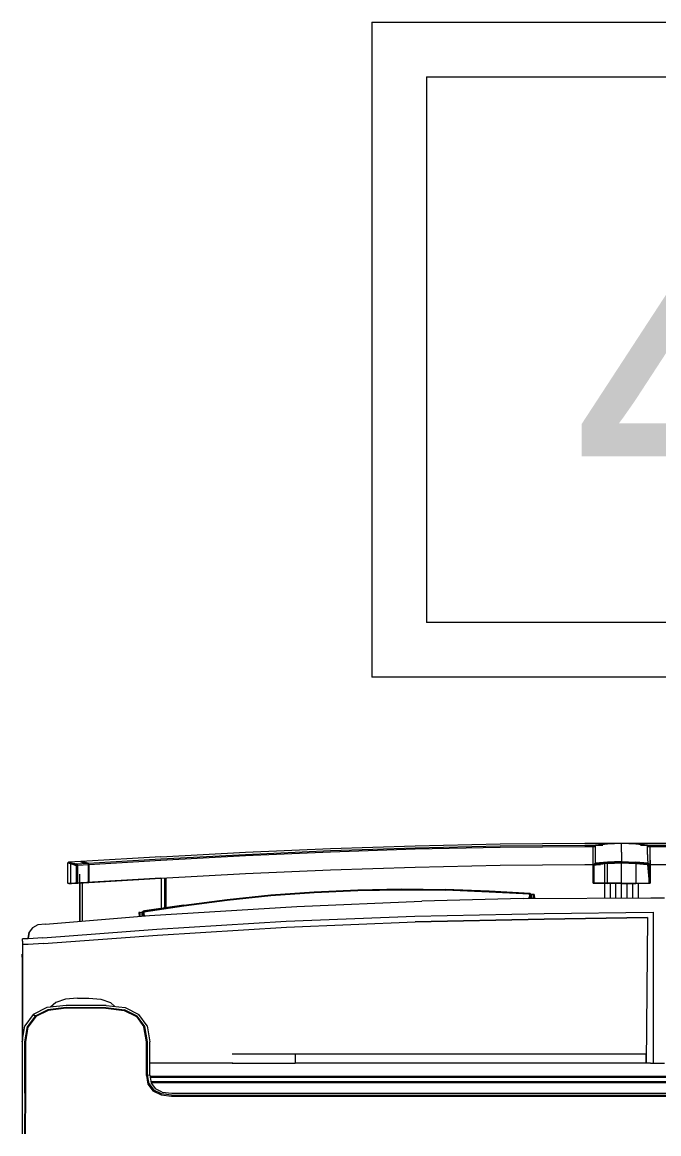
# Model space of a CAD drawing. Header units: inches. Extents: x 1 to 4333, y -575 to 1753.
# Drawn here: x 3151.84 to 3169.33, y 1584.82 to 1615.37 of the extents above; entities that cross this region are included whole.
import ezdxf

# ---------------------------------------------------------------- set-up
doc = ezdxf.new("R2010")
doc.units = ezdxf.units.IN
doc.header["$MEASUREMENT"] = 0
for name, color, linetype, lineweight in [('A-ANNO-NOTE', 131, 'Continuous', 20), ('G-IMPT', 8, 'Continuous', 9), ('Q-SPCQ', 91, 'Continuous', 9)]:
    doc.layers.add(name, color=color, linetype=linetype, lineweight=lineweight)
doc.styles.add('Arial', font='arial.ttf', dxfattribs={"height": 8.999999999999998})

# ---------------------------------------------------------------- blocks, each defined once
blk = doc.blocks.new('GE French Door Ref GFE28HSKSS - r0010391v-1_dwg-V53-New Construction - Tel_Data_Elec Plan')
at = {"layer": 'G-IMPT'}
for p, q in [((0.0001579395036515052, -29.37498092651495), (0.0001579395036515052, -28.26323010848187)), ((0.06815975345773494, -29.37498092651495), (0.06381617690556139, -28.26323010848187)), ((0.08652913365835956, -28.26323010848187), (0.09635896235806739, -29.37498092651495)), ((3.815522432327952, -29.33078670501837), (4.10422718525001, -29.29515838623174)), ((4.106329321862289, -29.3198604583753), (3.826623916626658, -29.35677051544317)), ((4.10422718525001, -29.29515838623174), (31.67668247223002, -29.29515838623166)), ((4.106329321862289, -29.3198604583753), (31.6745653152476, -29.31986045837521)), ((0.0001579395036515052, -30.79195976257452), (0.0001579395036515052, -29.37498092651495)), ((0.06815975345773494, -29.37498092651495), (0.06945927254923843, -30.78787422180303)), ((0.08435954153640067, -29.37498092651495), (0.09615902602774894, -30.78624916076788)), ((0.09635896235806739, -29.37498092651495), (0.09615902602774894, -30.78624916076788)), ((3.4135140180598, -29.8673515319837), (3.456216573716233, -29.62945747375616)), ((3.456216573716233, -29.62945747375616), (3.591718196869578, -29.44338512420782)), ((3.487416386605332, -29.63866138458379), (3.616019010544846, -29.46356105804571)), ((3.546919584274974, -29.6561822891249), (3.659720063210215, -29.49997901916631)), ((3.591718196869578, -29.44338512420782), (3.815522432327952, -29.33078670501837)), ((3.826623916626658, -29.35677051544317), (3.616019010544846, -29.46356105804571)), ((3.847819805145945, -29.40618038177618), (3.659720063210215, -29.49997901916631)), ((3.847819805145945, -29.40618038177618), (4.11102855205604, -29.37498092651495)), ((4.11102855205604, -29.37498092651495), (31.66989040374824, -29.37498092651495)), ((3.4135140180598, -29.8673515319837), (3.413316965104172, -30.78624916076788)), ((3.509316086770127, -29.87497901916631), (3.4135140180598, -29.8673515319837)), ((3.443017601967881, -29.87109375000128), (3.439916610718455, -30.78787422180303)), ((3.487416386605332, -29.63866138458379), (3.443017601967881, -29.87109375000128)), ((3.509316086770127, -29.87497901916631), (3.546919584274974, -29.6561822891249)), ((3.509316086770127, -29.87497901916631), (3.509316086770127, -30.79195976257452)), ((17.89046430587871, -29.83398628234991), (3.516361303014036, -29.83398628234991)), ((17.69287490844829, -29.80736160278448), (3.520937153262593, -29.80736160278448)), ((3.539240062548515, -29.70086574554571), (17.69287490844829, -29.70086574554579)), ((3.543815912797754, -29.67424106598028), (17.89046430587871, -29.67424106598036)), ((3.71022176742656, -30.20066928863661), (3.509316086770127, -30.20066928863661)), ((5.785910669233998, -30.20066928863661), (3.71022176742656, -30.20066928863661)), ((5.772352695465769, -30.20066928863661), (7.504488945008347, -30.20066928863661)), ((17.14912462234565, -30.20066928863661), (7.504488945008347, -30.20066928863661)), ((7.504488945008347, -30.4588880538954), (7.504488945008347, -30.20066928863661)), ((17.18445968627998, -30.20066928863661), (17.14912462234565, -30.20066928863661)), ((17.18475580215556, -34.20745754242079), (17.14912462234565, -30.20066928863661)), ((17.14912462234565, -30.20066928863661), (17.14912462234565, -30.4588880538954)), ((17.18475580215556, -34.20745754242079), (17.14912462234565, -30.20066928863661)), ((17.26944923400981, -30.20066928863661), (17.14912462234565, -30.20066928863661)), ((17.26944923400981, -30.20066928863661), (17.34164285659858, -30.20066928863661)), ((17.34164285659858, -30.20066928863661), (17.64976358413798, -30.20066928863661)), ((17.34164285659858, -34.35490036010878), (17.34164285659858, -30.20066928863661)), ((5.772352695465769, -30.4588880538954), (7.504488945008347, -30.4588880538954)), ((7.504488945008347, -30.4588880538954), (17.14912462234565, -30.4588880538954)), ((0.0001579395036515052, -33.11975669860967), (0.0001579395036515052, -30.79195976257452)), ((0.0001579395036515052, -30.79195976257452), (0.07535902038318908, -31.2294588089002)), ((0.0061576471208582, -33.46065902710088), (0.0061576471208582, -30.82686439865088)), ((0.06945927254923843, -30.78787422180303), (0.1430609487007359, -31.20947742462286)), ((0.09615902602774894, -30.78624916076788), (0.1660601422200898, -31.20268821716436)), ((3.413316965104172, -30.78624916076788), (3.343415737153122, -31.20268821716436)), ((3.439916610718455, -30.78787422180303), (3.366412997246811, -31.20947742462294)), ((3.434115171433518, -31.2294588089002), (3.509316086770127, -30.79195976257452)), ((0.3009622469554642, -31.54195976257452), (0.07535902038318908, -31.2294588089002)), ((0.3523644357929924, -31.49929046630987), (0.1430609487007359, -31.20947742462286)), ((0.3744639605290558, -31.49028396606573), (0.1660601422200898, -31.20268821716436)), ((0.3744639605290558, -31.49028396606573), (0.1660601422200898, -31.20268821716436)), ((0.1660601422200898, -31.20268821716436), (0.3835644721995095, -31.50076675415167)), ((3.140408992768016, -31.48536300659307), (3.343415737153122, -31.20268821716436)), ((3.366412997246811, -31.20947742462294), (3.157111644745555, -31.49929046630987)), ((3.434115171433518, -31.2294588089002), (3.208513855935166, -31.54195976257452)), ((0.3009622469554642, -31.54195976257452), (0.3744639605290558, -31.49028396606573)), ((0.3009622469554642, -31.54195976257452), (0.3835644721995095, -31.50076675415167)), ((0.6770676076422432, -31.72945976257452), (0.3009622469554642, -31.54195976257452)), ((0.7010683715353706, -31.67316055297979), (0.3523644357929924, -31.49929046630987)), ((0.7092730253945091, -31.65406608581671), (0.3744639605290558, -31.49028396606573)), ((1.203479021788666, -31.7919588089002), (0.6770676076422432, -31.72945976257452)), ((1.208479106427262, -31.73428058624395), (0.7010683715353706, -31.67316055297979)), ((1.210276544095109, -31.71218490600713), (0.7092730253945091, -31.65406608581671)), ((0.9279730618006851, -31.86779594421523), (0.7756351826495801, -31.74116235729619)), ((1.208479106427262, -31.73428058624395), (2.300994873047557, -31.73428058624395)), ((2.299094617367814, -31.71218490600713), (1.210276544095109, -31.71218490600713)), ((2.299094617367814, -31.71218490600713), (2.800206720829692, -31.65406608581671)), ((2.300994873047557, -31.73428058624395), (2.808405697346756, -31.67316055297979)), ((2.305895984173503, -31.7919588089002), (2.832406461239884, -31.72945976257452)), ((2.422096431256363, -31.86779594421523), (2.547886358794585, -31.7632335160668)), ((2.800206720829692, -31.65406608581671), (3.140408992768016, -31.48536300659307)), ((3.157111644745555, -31.49929046630987), (2.808405697346756, -31.67316055297979)), ((2.832406461239884, -31.72945976257452), (3.208513855935166, -31.54195976257452)), ((1.18737727403743, -31.96016693115362), (0.9279730618006851, -31.86779594421523)), ((1.520984888077464, -31.99097442627089), (1.18737727403743, -31.96016693115362)), ((2.305895984173503, -31.7919588089002), (1.203479021788666, -31.7919588089002)), ((1.520984888077464, -31.99097442627089), (1.829090416432109, -31.99097442627089)), ((1.829090416432109, -31.99097442627089), (2.16259413957664, -31.96016693115362)), ((2.16259413957664, -31.96016693115362), (2.422096431256363, -31.86779594421523)), ((0.0001579395036515052, -33.11975669860967), (0.0001579395036515052, -33.19608592987188)), ((0.0001579395036515052, -33.11975669860967), (0.0061576471208582, -33.1247749328626)), ((0.0001579395036515052, -33.11975669860967), (0.0061576471208582, -33.1247749328626)), ((0.0061576471208582, -33.11975669860967), (0.0001579395036515052, -33.11975669860967)), ((0.0001579395036515052, -33.19608306884893), (0.0061576471208582, -33.20104980468877)), ((0.0001579395036515052, -33.19608306884893), (0.0061576471208582, -33.20104980468877)), ((0.0001579395036515052, -33.19608592987188), (0.0061576471208582, -33.20105266571172)), ((0.0001579395036515052, -33.19608592987188), (0.0061576471208582, -33.20105266571172)), ((0.0001579395036515052, -33.19608592987188), (0.0061576471208582, -33.19608592987188)), ((0.1626614034182694, -33.46065902710088), (0.0061576471208582, -33.46065902710088)), ((0.0061576471208582, -33.49176120758184), (0.0061576471208582, -33.46065902710088)), ((0.1626614034182694, -33.46065902710088), (0.0061576471208582, -33.46065902710088)), ((0.0061576471208582, -33.56026840210088), (0.0061576471208582, -33.46065902710088)), ((0.0061576471208582, -33.56026840210088), (0.0061576471208582, -33.61996078491338)), ((0.5814663916836479, -33.49116897583135), (0.1626614034182694, -33.46065902710088)), ((0.5814663916836479, -33.49116897583135), (0.1626614034182694, -33.46065902710088)), ((0.5814663916836479, -33.49116897583135), (3.720020055771897, -33.72576713562139)), ((0.5814663916836479, -33.49116897583135), (3.720020055771897, -33.72576713562139)), ((0.1626614034182694, -33.61996078491338), (0.0061576471208582, -33.61996078491338)), ((0.5641689151535728, -33.65047073364385), (0.1626614034182694, -33.61996078491338)), ((0.1626614034182694, -33.62747669220106), (0.1927618235356476, -33.80247688293584)), ((0.1626614034182694, -33.62747955322401), (0.1927618235356476, -33.80248260498174)), ((0.1626614034182694, -33.62757968902715), (0.1927618235356476, -33.80258274078505)), ((0.1927618235356476, -33.80258846283086), (0.1626614034182694, -33.627588272096)), ((0.282963126898494, -33.92758941650526), (0.1927618235356476, -33.80258846283086)), ((0.5641689151535728, -33.65047073364385), (3.704320907593796, -33.88516616821425)), ((3.704320907593796, -33.88516616821425), (7.253356933594772, -34.10229492187627)), ((3.720020055771897, -33.72576713562139), (7.265167951584544, -33.94259834289686)), ((3.720020055771897, -33.72576713562139), (7.265167951584544, -33.94259834289686)), ((0.4334652721888687, -34.002588272096), (0.282963126898494, -33.92758941650526)), ((0.644070178271022, -34.02758789062627), (0.4334652721888687, -34.002588272096)), ((0.644070178271022, -34.02758789062627), (3.500615358353684, -34.25918197631963)), ((1.584936404427935, -34.10386851623155), (1.585384190083232, -35.40248394012578)), ((1.592026605065484, -34.10444335346698), (1.592313214404839, -35.15317230070641)), ((1.652629139648297, -34.10935669727998), (1.652918194954964, -35.15676301011251)), ((7.253356933594772, -34.10229492187627), (10.79272699356147, -34.24697971344121)), ((7.265167951584544, -33.94259834289686), (10.79976439476081, -34.08708858490117)), ((7.265167951584544, -33.94259834289686), (10.79976439476081, -34.08708858490117)), ((10.79976439476081, -34.08708858490117), (14.34489154815776, -34.15898323059209)), ((14.34489154815776, -34.15898323059209), (10.79976439476081, -34.08708858490117)), ((14.34489154815776, -34.15898323059209), (17.18475580215556, -34.20745754242079)), ((17.18475580215556, -34.20745754242079), (14.34489154815776, -34.15898323059209)), ((3.209109663964, -34.34367656707891), (3.213203190619992, -34.23588006649245)), ((3.209109663964, -34.34367656707891), (3.213203190619992, -34.23588006649245)), ((3.232111573219981, -34.34707260131963), (3.209109663964, -34.34367656707891)), ((3.209109663964, -34.34367656707891), (3.311614036561081, -34.35878276825078)), ((3.209109663964, -34.34367656707891), (3.232111573219981, -34.34707260131963)), ((3.209109663964, -34.34367656707891), (3.284114599228587, -34.35473014081719)), ((3.209109663964, -34.34367656707891), (3.284114599228587, -34.354726180102)), ((3.232111573219981, -34.34707260131963), (3.236271826631423, -34.23775035361506)), ((3.232111573219981, -34.34707260131963), (3.236271826631423, -34.23775035361506)), ((3.232111573219981, -34.34707260131963), (3.311614036561081, -34.35878276825078)), ((3.232111573219981, -34.34707260131963), (3.284114599228587, -34.35472916296848)), ((3.232111573219981, -34.34707260131963), (3.284114599228587, -34.3546514511122)), ((3.232111573219981, -34.34707260131963), (3.284114599228587, -34.3546514511122)), ((3.284114599228587, -34.3546514511122), (3.288399437674797, -34.24197659393609)), ((3.284114599228587, -34.3546514511122), (3.288399437674797, -34.24197659393609)), ((3.284114599228587, -34.3546514511122), (3.339611291886399, -34.36287117004522)), ((3.311614036561081, -34.35878276825078), (3.315967280767495, -34.24421165377694)), ((3.319011211395945, -34.35986709594854), (3.311614036561081, -34.35878276825078)), ((3.366534253555528, -34.24831136552339), (3.31301271915504, -34.37359714508192)), ((3.321112632752147, -34.38048648834356), (3.31301271915504, -34.37359714508192)), ((3.321112632752147, -34.38048648834356), (3.31301271915504, -34.37359714508192)), ((3.320413827897141, -34.37468147277959), (3.31301271915504, -34.37359714508192)), ((3.314295262159021, -34.28821677416064), (3.315967280767495, -34.24421165377694)), ((3.342111468315806, -34.36326313018926), (3.319011211395945, -34.35986709594854)), ((3.320413827897141, -34.37468147277959), (3.343513727189133, -34.37807750702031)), ((3.321112632752147, -34.38048648834356), (4.438332796097824, -34.54515266418584)), ((3.321112632752147, -34.38048648834356), (3.347215533257553, -34.38427734375127)), ((3.321112632752147, -34.38048648834356), (3.326915144921031, -34.38137626648076)), ((3.321112632752147, -34.38048648834356), (3.326915144921031, -34.38137626648076)), ((3.326915144921031, -34.38137626648076), (3.361112952233043, -34.38639163971074)), ((3.347215533257553, -34.38427734375127), (3.326915144921031, -34.38137626648076)), ((3.326915144921031, -34.38137626648076), (3.347215533257553, -34.38427734375127)), ((3.339611291886399, -34.36287117004522), (3.344031663437476, -34.24648697050932)), ((3.339611291886399, -34.36287117004522), (4.439232230187485, -34.52507686615117)), ((3.339611291886399, -34.36287117004522), (3.360015392304148, -34.36587238311895)), ((3.342111468315806, -34.36326313018926), (3.360015392304148, -34.36587238311895)), ((3.343513727189133, -34.37807750702031), (3.361413002015183, -34.38068389892705)), ((4.438332796097824, -34.54515266418584), (3.347215533257553, -34.38427734375127)), ((3.361112952233043, -34.38639163971074), (3.347215533257553, -34.38427734375127)), ((3.347215533257553, -34.38427734375127), (3.361112952233043, -34.38639163971074)), ((4.439232230187485, -34.52507686615117), (3.360015392304148, -34.36587238311895)), ((3.361112952233043, -34.38639163971074), (3.361413002015183, -34.38068389892705)), ((3.361112952233043, -34.38639163971074), (3.361413002015183, -34.38068389892705)), ((3.361112952233043, -34.38639163971074), (4.438332796097824, -34.54515266418584)), ((4.438332796097824, -34.54515266418584), (3.361112952233043, -34.38639163971074)), ((3.361413002015183, -34.38068389892705), (4.440531849862167, -34.53988552093633)), ((3.500615358353684, -34.25918197631963), (7.546566009522507, -34.50977325439589)), ((3.829861945726634, -34.4497938322919), (3.829762108250747, -35.29061938812713)), ((3.922032178696099, -34.46339164000235), (3.921889269949247, -35.29098745351714)), ((3.95273418766078, -34.46792108514719), (3.952589633418369, -35.29266385933331)), ((7.546566009522507, -34.50977325439589), (10.98785448074443, -34.6542634964002)), ((10.79272699356147, -34.24697971344121), (14.34169292450019, -34.31897449493535)), ((14.34169292450019, -34.31897449493535), (17.34164285659858, -34.35490036010878)), ((4.438332796097824, -34.54515266418584), (5.632933974267075, -34.7038650512708)), ((4.438332796097824, -34.54515266418584), (5.632933974267075, -34.7038650512708)), ((4.439232230187485, -34.52507686615117), (5.633868098259653, -34.68368625641005)), ((4.440531849862167, -34.53988552093633), (5.634656310082504, -34.69850063324102)), ((5.632933974267075, -34.7038650512708), (6.829095125199045, -34.82787895202764)), ((5.632933974267075, -34.7038650512708), (6.829095125199045, -34.82787895202764)), ((5.633868098259653, -34.68368625641005), (6.829980611801829, -34.80770301818975)), ((5.634656310082504, -34.69850063324102), (6.830276727677414, -34.82236576080449)), ((6.829980611801829, -34.80770301818975), (8.027717113495553, -34.89697265625127)), ((6.830276727677414, -34.82236576080449), (8.027273654938766, -34.9116868972791)), ((13.76747989654609, -34.72625827789442), (10.98785448074443, -34.6542634964002)), ((13.76747989654609, -34.72625827789442), (17.28057146072456, -34.7457990646375)), ((13.92622315394203, -34.72714125178879), (13.96900606155464, -34.8585863113416)), ((13.94341564178535, -34.84559726715224), (13.94844903813509, -34.72726487830266)), ((13.96418380737407, -34.84436702728399), (13.96635484205171, -34.7936671343036)), ((13.96420637974927, -34.84383989750625), (13.96635484205171, -34.7936671343036)), ((13.9717125892646, -34.84397506713994), (13.97661025961486, -34.72742151880393)), ((13.9717125892646, -34.84397506713994), (13.9746120538997, -34.77497432447318)), ((13.99937009811504, -34.84249877929815), (14.0042509685403, -34.7275752640703)), ((13.99937009811504, -34.84249877929815), (14.0042509685403, -34.7275752640703)), ((14.05187988281352, -34.83959197998183), (14.05656765808203, -34.72786626396452)), ((14.05187988281352, -34.83959197998183), (14.05656765808203, -34.72786626396452)), ((14.07510852813823, -34.83826446533339), (14.07969097607042, -34.72799488225336)), ((14.07510852813823, -34.83826446533339), (14.07969097607042, -34.72799488225336)), ((16.01083729785739, -34.73873645210843), (16.01113271713325, -35.68930149078496)), ((16.01083754797241, -34.73873645349962), (16.01101403319876, -35.15658185197548)), ((16.16531741602546, -34.73959571324351), (16.16549293100593, -35.15466989779173)), ((16.31994263870774, -34.74045578149002), (16.32005928047522, -35.15367925078026)), ((16.47442165188954, -34.74131503647893), (16.4745973021844, -35.15268802642949)), ((16.6289487266456, -34.74217455879951), (16.62912423260945, -35.1536775425792)), ((16.78342857289908, -34.74303381842216), (16.7836026330583, -35.1546675065341)), ((16.93805472224858, -34.74389389182311), (16.93817006672009, -35.15657620449343)), ((17.28057146072456, -34.7457990646375), (17.64976358413798, -34.74825954437392)), ((6.829095125199045, -34.82787895202764), (8.026781558991159, -34.91720008850233)), ((6.829095125199045, -34.82787895202764), (8.026781558991159, -34.91720008850233)), ((8.026781558991159, -34.91720008850233), (9.22599506378276, -34.97177696228155)), ((8.026781558991159, -34.91720008850233), (9.22599506378276, -34.97177696228155)), ((8.027273654938766, -34.9116868972791), (9.225895643235274, -34.96616649627813)), ((8.027717113495553, -34.89697265625127), (9.226929903031076, -34.95159816742079)), ((9.225895643235274, -34.96616649627813), (10.42614197731086, -34.98609924316533)), ((9.22599506378276, -34.97177696228155), (10.42673277855022, -34.99165821075567)), ((9.22599506378276, -34.97177696228155), (10.42673277855022, -34.99165821075567)), ((9.226929903031076, -34.95159816742079), (10.427618265153, -34.97147941589483)), ((10.42614197731086, -34.98609924316533), (11.62786459922893, -34.97128486633428)), ((10.42673277855022, -34.99165821075567), (11.62904620170695, -34.97689533233778)), ((10.42673277855022, -34.99165821075567), (11.62904620170695, -34.97689533233778)), ((10.427618265153, -34.97147941589483), (11.629930973054, -34.95667076110967)), ((12.83126020431587, -34.92177486419805), (11.62786459922893, -34.97128486633428)), ((12.83288383483989, -34.92728805542119), (11.62904620170695, -34.97689533233778)), ((12.83288383483989, -34.92728805542119), (11.62904620170695, -34.97689533233778)), ((12.83377075195381, -34.90716075897353), (11.629930973054, -34.95667076110967)), ((13.92018699646098, -34.86139297485479), (12.83126020431587, -34.92177486419805)), ((13.96019840240547, -34.86478900909551), (12.83288383483989, -34.92728805542119)), ((13.93401575088603, -34.86616516113408), (12.83288383483989, -34.92728805542119)), ((13.91989231109721, -34.86695480346807), (12.83288383483989, -34.92728805542119)), ((12.83288383483989, -34.92728805542119), (13.91989231109721, -34.86695480346807)), ((13.94341564178535, -34.84559726715224), (12.83377075195381, -34.90716075897353)), ((13.94341564178535, -34.84559726715224), (12.83377075195381, -34.90716075897353)), ((13.91957443807757, -34.85951079602548), (13.92018699646098, -34.86139297485479)), ((13.91989231109721, -34.86695480346807), (13.92018699646098, -34.86139297485479)), ((13.91989231109721, -34.86695480346807), (13.92018699646098, -34.86139297485479)), ((13.95439052581855, -34.86508655548231), (13.91989231109721, -34.86695480346807)), ((13.93401575088603, -34.86616516113408), (13.91989231109721, -34.86695480346807)), ((13.93401575088603, -34.86616516113408), (13.91989231109721, -34.86695480346807)), ((13.93810129165717, -34.8603601455702), (13.92018699646098, -34.86139297485479)), ((13.99937009811504, -34.84249877929815), (13.92289352417094, -34.8466815948499)), ((13.94090509414741, -34.84569740295546), (13.92289352417094, -34.8466815948499)), ((13.93401575088603, -34.86616516113408), (13.95439052581855, -34.86508655548231)), ((13.95439052581855, -34.86508655548231), (13.93401575088603, -34.86616516113408)), ((13.96147727966411, -34.85907840728887), (13.93810129165717, -34.8603601455702)), ((13.99937009811504, -34.84249877929815), (13.94090509414741, -34.84569740295546)), ((13.99937009811504, -34.84249877929815), (13.94341564178535, -34.84559726715224)), ((13.96019840240547, -34.86478900909551), (13.95439052581855, -34.86508655548231)), ((13.95439052581855, -34.86508655548231), (13.96019840240547, -34.86478900909551)), ((13.96019840240547, -34.86478900909551), (13.96900606155464, -34.8585863113416)), ((13.96019840240547, -34.86478900909551), (13.96900606155464, -34.8585863113416)), ((13.96900606155464, -34.8585863113416), (13.96147727966411, -34.85907840728887)), ((14.07510852813823, -34.83826446533339), (13.96418380737407, -34.84436702728399)), ((14.05187988281352, -34.83959197998183), (13.96418380737407, -34.84436702728399)), ((13.96418380737407, -34.84436702728399), (13.9717125892646, -34.84397506713994)), ((13.9717125892646, -34.84397506713994), (13.96418380737407, -34.84436702728399)), ((14.07510852813823, -34.83826446533339), (13.9717125892646, -34.84397506713994)), ((14.07510852813823, -34.83826446533339), (13.9717125892646, -34.84397506713994)), ((14.05187988281352, -34.83959197998183), (13.9717125892646, -34.84397506713994)), ((13.99937009811504, -34.84249877929815), (14.05187988281352, -34.83959197998183)), ((14.05187988281352, -34.83959197998183), (13.99937009811504, -34.84249877929815)), ((14.05187988281352, -34.83959197998183), (14.07510852813823, -34.83826446533339)), ((14.07510852813823, -34.83826446533339), (14.05187988281352, -34.83959197998183)), ((1.280079603195872, -35.13909530639776), (1.251476705075333, -35.15267944336065)), ((1.251476705075333, -35.15267944336065), (1.251476705075333, -35.70897674560674)), ((1.251476705075333, -35.15267944336065), (1.324680447579453, -35.1551885604872)), ((1.609384953976359, -35.15809249878057), (1.280079603195872, -35.13909530639776)), ((1.353381335736344, -35.14155578613408), (1.280079603195872, -35.13909530639776)), ((1.280079603195872, -35.13909530639776), (1.353381335736344, -35.14155578613408)), ((1.353381335736344, -35.14155578613408), (1.324680447579453, -35.1551885604872)), ((1.353381335736344, -35.14155578613408), (1.324680447579453, -35.1551885604872)), ((1.324680447579453, -35.69027709961065), (1.324680447579453, -35.1551885604872)), ((1.324680447579453, -35.1551885604872), (1.486782073975632, -35.16227531433233)), ((1.353381335736344, -35.14155578613408), (1.524985313416209, -35.1491832733167)), ((1.524985313416209, -35.1491832733167), (1.353381335736344, -35.14155578613408)), ((1.486586004496644, -35.63747406005987), (1.486782073975632, -35.16227531433233)), ((1.524985313416209, -35.1491832733167), (1.486782073975632, -35.16227531433233)), ((1.672386646271775, -35.16016101837294), (1.524985313416209, -35.1491832733167)), ((1.524985313416209, -35.1491832733167), (1.819887042046275, -35.16665554046758)), ((1.524985313416209, -35.1491832733167), (1.524985313416209, -35.64696979522832)), ((1.62078255415031, -35.15868473053106), (1.610182642937388, -35.16365146637099)), ((3.8079231977473, -35.28476428985723), (1.62078255415031, -35.15868473053106)), ((1.683888137341569, -35.16079902649053), (1.62078255415031, -35.15868473053106)), ((1.62078255415031, -35.15868473053106), (1.683888137341569, -35.16079902649053)), ((1.83138853311641, -35.16739368438848), (1.683888137341569, -35.16079902649053)), ((3.8079231977473, -35.28476428985723), (1.683888137341569, -35.16079902649053)), ((3.8079231977473, -35.28476428985723), (1.683888137341569, -35.16079902649053)), ((3.8079231977473, -35.28476428985723), (1.683888137341569, -35.16079902649053)), ((1.83138853311641, -35.16739368438848), (1.683888137341569, -35.16079902649053)), ((3.8079231977473, -35.28476428985723), (1.683888137341569, -35.16079902649053)), ((1.83138853311641, -35.16739368438848), (1.815389692784379, -35.17256069183485)), ((1.819887042046275, -35.16665554046758), (1.819887042046275, -35.66449069976934)), ((3.8079231977473, -35.28476428985723), (1.83138853311641, -35.16739368438848)), ((1.83138853311641, -35.16739368438848), (3.8079231977473, -35.28476428985723)), ((3.8079231977473, -35.28476428985723), (1.83138853311641, -35.16739368438848)), ((1.83138853311641, -35.66517734527724), (1.83138853311641, -35.16739368438848)), ((3.8079231977473, -35.28476428985723), (6.139478445054123, -35.41207981109746)), ((6.139478445054123, -35.41207981109746), (8.471024751663888, -35.51665592193731)), ((15.69174242019721, -35.14919185638555), (16.08322906494208, -35.14156436920293)), ((15.69174242019721, -35.1491832733167), (16.01096292476177, -35.14296377556465)), ((15.69174242019721, -35.14919185638555), (15.69174242019721, -35.16666126251348)), ((15.69174242019721, -35.14919185638555), (15.69174242019721, -35.64697837829717)), ((15.69174242019721, -35.14919185638555), (15.71364212036201, -35.16228389740117)), ((15.69174242019721, -35.16739940643446), (15.69174242019721, -35.2121022804093)), ((15.71354341507026, -35.63747978210585), (15.71364212036201, -35.16228389740117)), ((16.08322906494208, -35.15519714355596), (15.71364212036201, -35.16228389740117)), ((16.47471570968696, -35.13910388946669), (16.08322906494208, -35.14156436920293)), ((16.08322906494208, -35.14156436920293), (16.08322906494208, -35.15519714355596)), ((16.47471570968696, -35.15268802642949), (16.08322906494208, -35.15519714355596)), ((16.08322906494208, -35.15519714355596), (16.08322906494208, -35.69028568267958)), ((16.47471570968696, -35.13910388946669), (16.86624956131049, -35.14156436920293)), ((16.47471570968696, -35.13910388946669), (16.47471570968696, -35.15268802642949)), ((16.47471570968696, -35.15268802642949), (16.47471570968696, -35.70898532867567)), ((16.47471570968696, -35.15268802642949), (16.86624956131049, -35.15519714355596)), ((16.86624956131049, -35.14156436920293), (17.25763750076362, -35.14919185638555)), ((16.86624956131049, -35.14156436920293), (16.86624956131049, -35.15519714355596)), ((16.86624956131049, -35.69028568267958), (16.86624956131049, -35.15519714355596)), ((16.86624956131049, -35.15519714355596), (17.23583650589057, -35.16228389740117)), ((16.93841240935398, -35.14296211766113), (17.25763750076362, -35.1491832733167)), ((17.18416357040473, -35.66247940063604), (17.23583650589057, -35.16228389740117)), ((17.23583650589057, -35.16228389740117), (17.25763750076362, -35.14919185638555)), ((17.23583650589057, -35.16228389740117), (17.23583650589057, -35.63747978210585)), ((17.25763750076362, -35.64697837829717), (17.25763750076362, -35.14919185638555)), ((17.25763750076362, -35.16666126251348), (17.25763750076362, -35.14919185638555)), ((17.25763750076362, -35.2121022804093), (17.25763750076362, -35.16739940643446)), ((1.251476705075333, -35.70897674560674), (1.324680447579453, -35.69027709961065)), ((1.280079603195872, -35.72585964203008), (1.251476705075333, -35.70897674560674)), ((1.353381335736344, -35.70715999603407), (1.280079603195872, -35.72585964203008)), ((1.280079603195872, -35.72585964203008), (1.353381335736344, -35.70715999603407)), ((1.609384953976359, -35.74485397338994), (1.280079603195872, -35.72585964203008)), ((1.324680447579453, -35.69027709961065), (1.486586004496644, -35.63747406005987)), ((1.324680447579453, -35.69027709961065), (1.472883403301921, -35.66247081756728)), ((1.324680447579453, -35.69027709961065), (1.472883403301921, -35.66247081756728)), ((1.353381335736344, -35.70715999603407), (1.324680447579453, -35.69027709961065)), ((1.353381335736344, -35.70715999603407), (1.324680447579453, -35.69027709961065)), ((1.353381335736344, -35.70715999603407), (1.505281090737071, -35.67886161804326)), ((1.505384802819321, -35.67886161804326), (1.472883403301921, -35.66247081756728)), ((1.472883403301921, -35.66247081756728), (1.505281090737071, -35.67886161804326)), ((1.486586004496644, -35.63747406005987), (1.524985313416209, -35.64696979522832)), ((1.524985313416209, -35.64696979522832), (1.505281090737071, -35.67886161804326)), ((1.505281090737071, -35.67886161804326), (1.802987515927384, -35.69657707214483)), ((1.524985313416209, -35.64696979522832), (1.819887042046275, -35.66449069976934)), ((1.609384953976359, -35.74485397338994), (1.672386646271775, -35.72575950622694)), ((1.609384953976359, -35.74485397338994), (1.672386646271775, -35.72575950622694)), ((1.662499650046356, -35.72298473765655), (1.610182642937388, -35.73919200897344)), ((1.610182642937388, -35.73919200897344), (1.663906188256419, -35.7233794801981)), ((1.62078255415031, -35.74549484253065), (1.610182642937388, -35.73919200897344)), ((1.683888137341569, -35.72649765014776), (1.62078255415031, -35.74549484253065)), ((1.672386646271775, -35.72575950622694), (1.802987515927384, -35.69657707214483)), ((1.814489006996837, -35.69726657867559), (1.683888137341569, -35.72649765014776)), ((1.819887042046275, -35.66449069976934), (1.802987515927384, -35.69657707214483)), ((1.83138853311641, -35.66517734527724), (1.814489006996837, -35.69726657867559)), ((1.814489006996837, -35.69726657867559), (3.8079231977473, -35.8158674240125)), ((1.83138853311641, -35.66517734527724), (1.815285801888535, -35.66207885742315)), ((1.83138853311641, -35.66517734527724), (3.8079231977473, -35.78259944915907)), ((8.471024751663888, -35.51665592193731), (10.80242156982524, -35.59396934509405)), ((10.80242156982524, -35.59396934509405), (13.13396787643501, -35.64175128936895)), ((13.13396787643501, -35.64175128936895), (15.46551275253398, -35.66306304931776)), ((15.46551275253398, -35.66306304931776), (15.69174242019721, -35.66306304931776)), ((15.71354341507026, -35.63747978210585), (15.69174242019721, -35.64697837829717)), ((15.69174242019721, -35.64175701141493), (15.69174242019721, -35.66306877136366)), ((15.69174242019721, -35.66449642181524), (15.69174242019721, -35.64697837829717)), ((15.69174242019721, -35.64697837829717), (15.7571454048167, -35.6788702011122)), ((15.69174242019721, -35.665185928346), (15.70443964004619, -35.66208744049208)), ((15.69174242019721, -35.66306877136366), (15.89268782924694, -35.66306877136366)), ((15.69174242019721, -35.66449069976934), (15.75763750076396, -35.69657707214483)), ((15.69174242019721, -35.66449642181524), (15.75763750076396, -35.69658565521376)), ((15.69174242019721, -35.66517734527724), (15.69174242019721, -35.78259944915907)), ((15.69174242019721, -35.66517734527724), (15.75763750076396, -35.69726657867559)), ((15.69174242019721, -35.665185928346), (15.69174242019721, -35.78260803222783)), ((15.69174242019721, -35.665185928346), (15.75763750076396, -35.69727516174452)), ((15.70443964004619, -35.66208744049208), (15.76231241226264, -35.69097232818731)), ((15.70651832029364, -35.66306877136349), (15.76231241226264, -35.69096374511846)), ((16.08322906494208, -35.69028568267958), (15.71354341507026, -35.63747978210585)), ((15.71354341507026, -35.63747978210585), (15.76531648635966, -35.66247940063604)), ((15.76531648635966, -35.66247081756728), (15.7571454048167, -35.67886161804335)), ((15.76531648635966, -35.66247940063604), (15.7571454048167, -35.6788702011122)), ((16.08322906494208, -35.70715999603407), (15.7571454048167, -35.67886161804335)), ((15.7571454048167, -35.67886161804335), (15.75763750076396, -35.69657707214483)), ((16.08322906494208, -35.70716571807989), (15.7571454048167, -35.6788702011122)), ((15.7571454048167, -35.6788702011122), (15.75763750076396, -35.69658565521376)), ((15.75763750076396, -35.69726657867559), (15.76231241226264, -35.69096374511846)), ((15.75763750076396, -35.69727516174452), (15.76231241226264, -35.69097232818731)), ((16.08322906494208, -35.72576808929571), (15.75763750076396, -35.69658565521376)), ((15.75763750076396, -35.69727516174452), (15.76103353500434, -35.81587600708135)), ((15.75763750076396, -35.69727516174452), (16.08322906494208, -35.7265062332166)), ((16.08854341507026, -35.72020053863653), (15.76231241226264, -35.69096374511846)), ((16.08854341507026, -35.72020912170537), (15.76231241226264, -35.69097232818731)), ((16.08322906494208, -35.69028568267958), (15.76531648635966, -35.66247940063604)), ((16.01113106051912, -35.68397103441912), (15.77215296428039, -35.66306877136358)), ((16.01113271713325, -35.68930149078496), (16.0484347343455, -35.69988155365117)), ((16.16561079025371, -35.70337486267217), (16.0484347343455, -35.69988155365117)), ((16.08322906494208, -35.70716571807989), (16.08322906494208, -35.69028568267958)), ((16.08322906494208, -35.69028568267958), (16.47471570968696, -35.70898532867567)), ((16.08322906494208, -35.70715999603407), (16.47471570968696, -35.72585964203008)), ((16.47471570968696, -35.72586822509893), (16.08322906494208, -35.70716571807989)), ((16.47471570968696, -35.74485969543593), (16.08322906494208, -35.72576808929571)), ((16.08322906494208, -35.7265062332166), (16.47471570968696, -35.74550342559942)), ((16.08519943807778, -35.72416290383762), (16.08854341507026, -35.72020053863653)), ((16.08519943807778, -35.72417148690646), (16.08854341507026, -35.72020912170537)), ((16.08854341507026, -35.72020053863653), (16.47983264923164, -35.73919200897353)), ((16.08854341507026, -35.72020912170537), (16.47983264923164, -35.73920059204237)), ((16.32013750076396, -35.70337486267217), (16.16561079025371, -35.70337486267217)), ((16.47471570968696, -35.70898532867567), (16.86624956131049, -35.69028568267958)), ((16.47471570968696, -35.72585964203008), (16.86624956131049, -35.70715999603407)), ((16.47471570968696, -35.72586822509893), (16.86624956131049, -35.70716571807989)), ((16.47471570968696, -35.72585964203008), (16.47471570968696, -35.70897674560674)), ((16.47471570968696, -35.72586822509893), (16.47471570968696, -35.70898532867567)), ((16.47471570968696, -35.74485969543593), (16.86624956131049, -35.72576808929571)), ((16.47471570968696, -35.74485397338994), (16.47471570968696, -35.72585964203008)), ((16.47471570968696, -35.74485969543593), (16.47471570968696, -35.72586822509893)), ((16.47471570968696, -35.74550342559942), (16.86615228653056, -35.7265062332166)), ((16.47471570968696, -35.74550342559942), (16.47983264923164, -35.73920059204237)), ((16.47983264923164, -35.73919200897353), (16.87141656875712, -35.72029495239385)), ((16.47983264923164, -35.73920059204237), (16.87141656875712, -35.7203035354627)), ((16.78903627395732, -35.70337486267217), (16.62924242019721, -35.70337486267217)), ((16.78903627395732, -35.70337486267217), (16.90094518661601, -35.69988155365117)), ((17.19174242019755, -35.69727516174452), (16.86615228653056, -35.7265062332166)), ((16.86615228653056, -35.7265062332166), (16.87141656875712, -35.7203035354627)), ((16.86624956131049, -35.69028568267958), (17.18416357040473, -35.66247940063604)), ((17.19233322143657, -35.67886161804335), (16.86624956131049, -35.70715999603407)), ((17.19233322143657, -35.6788702011122), (16.86624956131049, -35.70716571807989)), ((16.86624956131049, -35.70716571807989), (16.86624956131049, -35.69028568267958)), ((17.19282531738383, -35.69047164917119), (16.86624956131049, -35.72575950622694)), ((17.19282531738383, -35.69048023224013), (16.86624956131049, -35.72576808929571)), ((17.19282531738383, -35.69047164917119), (16.87141656875712, -35.72029495239385)), ((17.19282531738383, -35.69048023224013), (16.87141656875712, -35.7203035354627)), ((16.9382486343394, -35.68930149078496), (16.90094518661601, -35.69988155365117)), ((17.18416357040473, -35.66247940063604), (17.23583650589057, -35.63747978210585)), ((17.19233322143657, -35.67886161804335), (17.18416357040473, -35.66247081756728)), ((17.19233322143657, -35.6788702011122), (17.18416357040473, -35.66247940063604)), ((17.25763750076362, -35.66306877136366), (17.18416357040473, -35.66306877136366)), ((17.18844652176005, -35.81587600708135), (17.19174242019755, -35.69727516174452)), ((17.19174242019755, -35.69727516174452), (17.24435091018779, -35.66208744049208)), ((17.19174242019755, -35.69726657867559), (17.2439822994462, -35.66232540645023)), ((17.25763750076362, -35.66517734527724), (17.19174242019755, -35.69726657867559)), ((17.25763750076362, -35.665185928346), (17.19174242019755, -35.69727516174452)), ((17.19174242019755, -35.69726657867559), (17.19282531738383, -35.69047164917119)), ((17.19174242019755, -35.69727516174452), (17.19282531738383, -35.69048023224013)), ((17.19233322143657, -35.6788702011122), (17.25763750076362, -35.64697837829717)), ((17.19282531738383, -35.69047164917119), (17.19233322143657, -35.67886161804335)), ((17.19282531738383, -35.69048023224013), (17.19233322143657, -35.6788702011122)), ((17.24435091018779, -35.66208744049208), (17.19282531738383, -35.69048023224013)), ((17.24391057323271, -35.66232150180206), (17.19282531738383, -35.69047164917119)), ((17.19282531738383, -35.69047164917119), (17.25763750076362, -35.66449069976934)), ((17.19282531738383, -35.69048023224013), (17.25763750076362, -35.66449642181524)), ((17.25763750076362, -35.64697837829717), (17.23583650589057, -35.63747978210585)), ((17.25763750076362, -35.665185928346), (17.24435091018779, -35.66208744049208)), ((17.25763750076362, -35.66306877136366), (17.25763750076362, -35.64175701141493)), ((17.25763750076362, -35.64697837829717), (17.25763750076362, -35.66449642181524)), ((17.25763750076362, -35.66306304931776), (18.54636812210185, -35.66306304931776)), ((17.25763750076362, -35.78259944915907), (17.25763750076362, -35.66517734527724)), ((17.25763750076362, -35.665185928346), (17.25763750076362, -35.78260803222783)), ((3.8079231977473, -35.87157440185674), (1.62078255415031, -35.74549484253065)), ((3.8079231977473, -35.78259944915907), (6.139478445054123, -35.90986347198614)), ((3.8079231977473, -35.8158674240125), (6.139478445054123, -35.94328022003301)), ((3.8079231977473, -35.87157440185674), (6.139478445054123, -35.9989900589002)), ((6.139478445054123, -35.90986347198614), (8.471024751663888, -36.01449108123906)), ((6.139478445054123, -35.94328022003301), (8.471024751663888, -36.04785633087285)), ((6.139478445054123, -35.9989900589002), (8.471024751663888, -36.10356616974004)), ((8.471024751663888, -36.01449108123906), (10.80242156982524, -36.09180164337294)), ((8.471024751663888, -36.04785633087285), (10.80242156982524, -36.12506961822645)), ((15.69174242019721, -35.78260803222783), (15.69174242019721, -35.90987205505498)), ((15.69174242019721, -35.90987205505498), (15.69174242019721, -36.01449680328496)), ((15.69174242019721, -35.90987205505498), (15.69174242019721, -36.01449680328496)), ((15.69174242019721, -36.01449680328496), (15.69174242019721, -36.09180450439589)), ((15.69174242019721, -36.01449680328496), (15.69174242019721, -36.09180450439589)), ((15.76103353500434, -35.81587600708135), (15.76103353500434, -35.94328594207899)), ((15.76103353500434, -35.94328594207899), (15.76103353500434, -36.0478591918958)), ((15.76103353500434, -36.0478591918958), (15.76103353500434, -36.12507247924932)), ((16.47471570968696, -35.87158298492559), (16.47471570968696, -35.74550342559942)), ((16.47471570968696, -35.99899864196905), (16.47471570968696, -35.87158298492559)), ((16.47471570968696, -35.99899864196905), (16.47471570968696, -36.10356903076308)), ((17.18844652176005, -35.94328594207899), (17.18844652176005, -35.81587600708135)), ((17.18844652176005, -35.94328594207899), (17.18844652176005, -36.0478591918958)), ((17.18844652176005, -36.0478591918958), (17.18844652176005, -36.12507247924932)), ((17.25763750076362, -35.78260803222783), (17.25763750076362, -35.90987205505498)), ((17.25763750076362, -35.90987205505498), (17.25763750076362, -36.01449680328496)), ((17.25763750076362, -35.90987205505498), (17.25763750076362, -36.01449680328496)), ((17.25763750076362, -36.01449680328496), (17.25763750076362, -36.09180450439589)), ((17.25763750076362, -36.01449680328496), (17.25763750076362, -36.09180450439589)), ((8.471024751663888, -36.10356616974004), (10.80242156982524, -36.18077945709356)), ((10.80242156982524, -36.09180164337294), (13.13396787643501, -36.13958644867071)), ((10.80242156982524, -36.12506961822645), (13.13396787643501, -36.17300319671758)), ((10.80242156982524, -36.18077945709356), (13.13396787643501, -36.22866153717168)), ((13.13396787643501, -36.13958644867071), (15.46551275253398, -36.16089820861944)), ((13.13396787643501, -36.17300319671758), (15.46551275253398, -36.19416332245)), ((13.13396787643501, -36.22866153717168), (15.46551275253398, -36.2499732971205)), ((15.46551275253398, -36.16089820861944), (15.76103353500434, -36.16089820861944)), ((15.46551275253398, -36.19416332245), (15.95863147362513, -36.19416332245)), ((15.46551275253398, -36.2499732971205), (20.26408481598002, -36.2499732971205)), ((15.69174242019721, -36.09180450439589), (15.69174242019721, -36.1395921707166)), ((15.69174242019721, -36.09180450439589), (15.69174242019721, -36.1395921707166)), ((15.69174242019721, -36.1395921707166), (15.69174242019721, -36.16090393066533)), ((15.69174242019721, -36.16090393066533), (15.69174242019721, -36.1395921707166)), ((15.69174242019721, -36.16090393066533), (15.76103353500434, -36.19416618347295)), ((15.69174242019721, -36.16090393066533), (15.76103353500434, -36.19416618347295)), ((15.76103353500434, -36.12507247924932), (15.76103353500434, -36.17300605774053)), ((15.76103353500434, -36.17300605774053), (15.76103353500434, -36.19416618347295)), ((15.76103353500434, -36.19416618347295), (15.76103353500434, -36.17300605774053)), ((16.08322906494208, -36.22866725921767), (15.76103353500434, -36.19416618347295)), ((15.76103353500434, -36.19416618347295), (16.08322906494208, -36.22866725921767)), ((16.08322906494208, -36.22866725921767), (16.47471570968696, -36.2499790191664)), ((16.47471570968696, -36.10356903076308), (16.47471570968696, -36.18078517913946)), ((16.47471570968696, -36.18078517913946), (16.47471570968696, -36.22866725921767)), ((16.47471570968696, -36.2499790191664), (16.86615228653056, -36.22866725921767)), ((16.47471570968696, -36.22866725921767), (16.47471570968696, -36.2499790191664)), ((16.86615228653056, -36.22866725921767), (17.18844652176005, -36.19416618347295)), ((17.18844652176005, -36.19416618347295), (16.86615228653056, -36.22866725921767)), ((16.99078804858709, -36.19416332245), (18.81315902343681, -36.19416332245)), ((17.18844652176005, -36.12507247924932), (17.18844652176005, -36.17300605774053)), ((17.18844652176005, -36.16089820861944), (18.61556196212871, -36.16089820861944)), ((17.25763750076362, -36.16090393066533), (17.18844652176005, -36.19416618347295)), ((17.18844652176005, -36.19416618347295), (17.25763750076362, -36.16090393066533)), ((17.18844652176005, -36.17300605774053), (17.18844652176005, -36.19416618347295)), ((17.18844652176005, -36.19416618347295), (17.18844652176005, -36.17300605774053)), ((17.25763750076362, -36.09180450439589), (17.25763750076362, -36.1395921707166)), ((17.25763750076362, -36.09180450439589), (17.25763750076362, -36.1395921707166)), ((17.25763750076362, -36.1395921707166), (17.25763750076362, -36.16090393066533)), ((17.25763750076362, -36.16090393066533), (17.25763750076362, -36.1395921707166))]:
    blk.add_line(p, q, dxfattribs=at)
blk = doc.blocks.new('GE French Door Ref GFE28HSKSS - GE French Door Ref GFE28HSKSS-V54-New Construction - Tel_Data_Elec Plan')
at = {"extrusion": (0, 0, -1), "zscale": -1, "rotation": 180}
blk.add_blockref('GE French Door Ref GFE28HSKSS - r0010391v-1_dwg-V53-New Construction - Tel_Data_Elec Plan', (17.87520819262136, -18.12492453732011), dxfattribs=at)
blk = doc.blocks.new('FORM Equipment_Fixture Tag - Square-214315-New Construction - Tel_Data_Elec Plan')
at = {"layer": 'A-ANNO-NOTE'}
for p, q in [((-0.09375000000000008, 0.09375000000000032), (0.09375000000000017, 0.0937499999999998)), ((-0.09375000000000008, 0.09375000000000032), (0.09375000000000017, 0.0937499999999998)), ((-0.09375000000000008, 0.09375000000000036), (0.09375000000000017, 0.09374999999999985)), ((-0.09375000000000008, 0.09375000000000036), (-0.09375000000000036, -0.09374999999999967)), ((0.09375000000000017, 0.09374999999999985), (0.09374999999999992, -0.0937500000000002)), ((-0.07812500000000012, 0.07812500000000028), (-0.07812500000000035, -0.07812499999999971)), ((-0.07812500000000012, 0.07812500000000028), (0.07812500000000021, 0.07812499999999985)), ((0.07812500000000021, 0.07812499999999985), (0.07812499999999999, -0.07812500000000012)), ((0.07812499999999999, -0.07812500000000014), (-0.07812500000000036, -0.0781249999999997)), ((0.09374999999999992, -0.0937500000000002), (-0.09375000000000036, -0.09374999999999967))]:
    blk.add_line(p, q, dxfattribs=at)

msp = doc.modelspace()

# ---------------------------------------------------------------- block references
at = {"layer": 'A-ANNO-NOTE', "xscale": 96, "yscale": 96, "zscale": 96}
msp.add_blockref('FORM Equipment_Fixture Tag - Square-214315-New Construction - Tel_Data_Elec Plan', (3170.447621801291, 1606.365725799042), dxfattribs=at)
at = {"layer": 'Q-SPCQ'}
msp.add_blockref('GE French Door Ref GFE28HSKSS - GE French Door Ref GFE28HSKSS-V54-New Construction - Tel_Data_Elec Plan', (3169.712156403131, 1574.677183207903), dxfattribs=at)

# ---------------------------------------------------------------- texts
at = {"layer": 'A-ANNO-NOTE', "lineweight": 9, "insert": (3166.926329483766, 1610.393563340869), "char_height": 8.999999999999996, "width": 8.483999999999996, "attachment_point": 1, "style": 'Arial'}
msp.add_mtext('4', dxfattribs=at)

doc.saveas('drawing.dxf')
